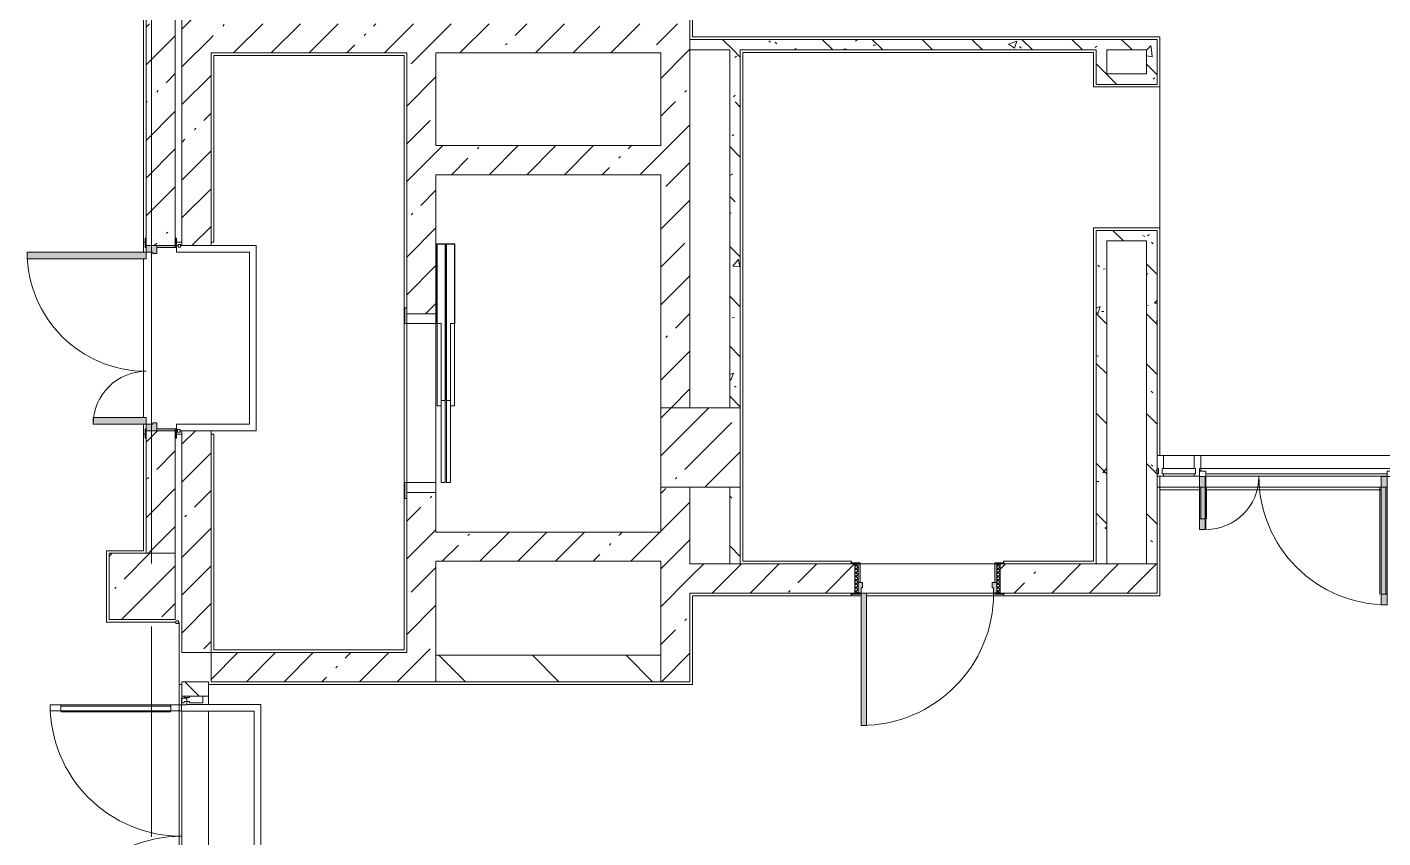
# Model space of a CAD drawing. Header units: millimetres. Extents: x 81494 to 296443, y -8553 to 29000.
# Drawn here: x 206803 to 217050, y 9050 to 15175 of the extents above; entities that cross this region are included whole.
import ezdxf

# ---------------------------------------------------------------- set-up
doc = ezdxf.new("R2010")
doc.units = ezdxf.units.MM
doc.linetypes.add('Осевая', pattern=[3175, 635, -476.25, 1587.5, -476.25])
for name, color, linetype, lineweight, true_color in [('A-DETL-GENF-3', 7, 'Continuous', 5, 0xaaaaaa), ('A-DETL-GENF-4', 7, 'Continuous', 5, 0xe2e2e2), ('A-DOOR-5', 7, 'Continuous', 5, 0xe2e2e2), ('A-DOOR-6', 7, 'Continuous', 5, 0xaaaaaa), ('A-DOOR-FRAM-4', 7, 'Continuous', 5, 0xe2e2e2), ('A-DOOR-FRAM-5', 7, 'Continuous', 5, 0xaaaaaa), ('A-FLOR-2', 7, 'Continuous', 5, 0xaaaaaa), ('I-WALL-5', 7, 'Continuous', 5, 0x787878)]:
    doc.layers.add(name, color=color, linetype=linetype, lineweight=lineweight, true_color=true_color)
for name, color, linetype, lineweight in [('A-GLAZ-CURT-2', 7, 'Continuous', 5), ('A-GLAZ-CWMG-2', 7, 'Continuous', 5), ('A-WALL', 7, 'Continuous', 9), ('A-WALL-4', 7, 'Continuous', 5), ('I-WALL-3', 7, 'Continuous', 5), ('S-COLS-1', 7, 'Continuous', 5), ('Оси', 7, 'Continuous', 9), ('Оси-2', 7, 'Осевая', 9)]:
    doc.layers.add(name, color=color, linetype=linetype, lineweight=lineweight)
pattern_1 = [(45, (169433.17, 0), (-285.123, 285.123), []), (45, (169718.3, 0), (-285.123, 285.123), [504.031, -100.806, 16.764, -84.042])]
pattern_2 = [(135, (169433.17, 0), (-377.171, -377.171), [533.4, -88.9, 17.78, -88.9]), (135, (169433.17, 376.94), (-377.171, -377.171), []), (50, (169433.17, 0), (637.6445, -55.7866), [66.675, -733.425]), (355, (169433.2, 0), (-123.349, 668.699), [53.34, -586.74]), (100.451, (169486.3, -4.65), (514.299, 612.908), [56.665, -623.315]), (46.184, (169433.2, 177.8), (948.776, -147.15), [100.012, -1100.137]), (96.636, (169512.2, 165.5), (830.909, 865.997), [84.998, -934.973]), (351.184, (169433.2, 177.8), (830.918, 865.988), [80.01, -880.11]), (21, (169522.07, 133.35), (530.6506, -357.928), [66.675, -733.425]), (326, (169522.1, 133.35), (216.308, 644.6585), [53.34, -586.74]), (71.451, (169566.3, 103.5), (746.9596, 286.724), [56.665, -623.315]), (37.5, (169433.17, 0), (10.8105, 295.9426), [16.764, -562.864, 16.764, -578.866, -588.962]), (37.5, (169433.17, 0), (10.8105, 295.9426), [-1175.258, 16.764, -572.198]), (7.5, (169433.17, 0), (233.8692, 350.6318), [16.764, -322.834, 16.764, -549.529, -224.472]), (7.5, (169433.17, 0), (233.8692, 350.6318), [-905.891, 16.764, -207.708]), (327.5, (169234.92, 0), (474.5678, -20.0513), [16.764, -205.486, 16.764, -676.656, -920.115]), (327.5, (169234.92, 0), (474.5678, -20.0513), [-915.67, 16.764, -903.351]), (317.5, (169146.02, 0), (518.452, 88.9934), [16.764, -272.161, 16.764, -443.738, -653.415]), (317.5, (169146.02, 0), (518.452, 88.9934), [-749.427, 16.764, -636.651])]
pattern_3 = [(135, (169433.17, 0), (-353.5534, -353.5534), [])]

# ---------------------------------------------------------------- blocks, each defined once
blk = doc.blocks.new('110_Дверь_СКБ_1Ст_Внутренняя1 - Д-11 1100x2100h_кладовые _все__ коридор _между помещениями блока столовой__ моечные _все_-32089417-1_3_4_птичка')
at = {"layer": 'A-DOOR-5'}
h = blk.add_hatch(color=256, dxfattribs=at)
h.paths.add_polyline_path([(537.5, 110), (512.5, 110), (512.5, 70), (502.5, 70), (502.5, 30), (537.5, 30), (537.5, 104.3)])
h.paths.add_polyline_path([(-512.5, 110), (-512.5, 30), (-477.5, 30), (-477.5, 70), (-487.5, 70), (-487.5, 110), (-497.5, 110)])
at = {"layer": 'A-DOOR-6'}
h = blk.add_hatch(dxfattribs=at)
h.set_pattern_fill('FP_153', color=256, style=0, pattern_type=2)
h.set_pattern_definition([(135, (1751.41, 174.685), (-14.14214, -14.14214), []), (225, (1751.41, 174.685), (14.14214, -14.14214), [])])
h.paths.add_polyline_path([(537.5, 110), (537.5, -110), (562.5, -110), (562.5, 110)])
at = {"layer": 'A-DOOR-FRAM-4'}
for points in [[(512.5, 1110), (472.5, 1110), (472.5, 110), (512.5, 110), (512.5, 1030.8)], [(-562.5, 118), (-567.5, 118), (-562.5, 110), (-497.5, 115.3), (-497.5, 118), (-537.5, 118)], [(587.5, 118), (522.5, 118), (522.5, 110), (592.5, 110), (592.5, 118)], [(-512.5, 30), (-512.5, -110), (-497.5, -110), (-497.5, 30)], [(537.5, 30), (522.5, 30), (522.5, -110), (537.5, -110)], [(-562.5, -110), (-567.5, -110), (-562.5, -118), (-497.5, -118), (-497.5, -110), (-537.5, -110)], [(522.5, -110), (522.5, -118), (592.5, -118), (587.5, -110), (537.5, -110)]]:
    blk.add_hatch(color=256, dxfattribs=at).paths.add_polyline_path(points)
at = {"layer": 'A-DOOR-FRAM-5'}
h = blk.add_hatch(dxfattribs=at)
h.set_pattern_fill('FP_154', color=256, style=0, pattern_type=2)
h.set_pattern_definition([(45, (-371.384, 174.685), (-14.1421, 14.1421), []), (135, (-371.384, 174.685), (-14.1421, -14.1421), [])])
h.paths.add_polyline_path([(-537.5, 110), (-537.5, -110), (-512.5, -110), (-512.5, 110)])
at = {"layer": 'A-DOOR-6'}
for p, q in [((512.5, 1110), (472.5, 1110)), ((472.5, 1110), (472.5, 110)), ((512.5, 110), (512.5, 1110)), ((472.5, 110), (512.5, 110))]:
    blk.add_line(p, q, dxfattribs=at)
blk.add_arc((512.5, 110), 1000, 90, 180, dxfattribs=at)
at = {"layer": 'A-DOOR-FRAM-5'}
for p, q in [((-497.5, 118), (-567.5, 118)), ((-567.5, 118), (-567.5, 110)), ((-567.5, 110), (-497.5, 110)), ((-512.5, 110), (-537.5, 110)), ((-537.5, 110), (-537.5, -110)), ((-487.5, 110), (-512.5, 110)), ((-512.5, 110), (-512.5, 30)), ((-512.5, -110), (-512.5, 110)), ((-497.5, 110), (-512.5, 110)), ((-512.5, 110), (-512.5, 109)), ((-512.5, 109), (-497.5, 109)), ((-497.5, 110), (-497.5, 118)), ((-497.5, 109), (-497.5, 110)), ((-487.5, 70), (-487.5, 110)), ((512.5, 110), (512.5, 70)), ((537.5, 110), (512.5, 110)), ((592.5, 118), (522.5, 118)), ((522.5, 118), (522.5, 110)), ((537.5, 110), (522.5, 110)), ((522.5, 110), (522.5, 109)), ((522.5, 110), (592.5, 110)), ((522.5, 109), (537.5, 109)), ((537.5, 30), (537.5, 110)), ((562.5, 110), (537.5, 110)), ((537.5, 110), (537.5, -110)), ((537.5, 109), (537.5, 110)), ((562.5, -110), (562.5, 110)), ((592.5, 110), (592.5, 118)), ((-512.5, 30), (-477.5, 30)), ((-497.5, 30), (-512.5, 30)), ((-512.5, 30), (-512.5, -110)), ((-497.5, -110), (-497.5, 30)), ((-477.5, 70), (-487.5, 70)), ((-477.5, 30), (-477.5, 70)), ((512.5, 70), (502.5, 70)), ((502.5, 70), (502.5, 30)), ((502.5, 30), (537.5, 30)), ((537.5, 30), (522.5, 30)), ((522.5, 30), (522.5, -110)), ((537.5, -110), (537.5, 30)), ((-497.5, -110), (-567.5, -110)), ((-567.5, -110), (-567.5, -118)), ((-567.5, -118), (-497.5, -118)), ((-537.5, -110), (-512.5, -110)), ((-512.5, -110), (-497.5, -110)), ((-497.5, -118), (-497.5, -110)), ((522.5, -110), (537.5, -110)), ((592.5, -110), (522.5, -110)), ((522.5, -110), (522.5, -118)), ((522.5, -118), (592.5, -118)), ((537.5, -110), (562.5, -110)), ((592.5, -118), (592.5, -110))]:
    blk.add_line(p, q, dxfattribs=at)
blk = doc.blocks.new('Дверь_Витражная_остекление_ - ДВН_ДАО_Главный вход_1800 в свету 5-32258809-1_3_4_птичка')
at = {"layer": 'A-DETL-GENF-3'}
for p, q in [((-993, -1013), (-993, -21)), ((-993, -21), (-993, -1013)), ((-993, -100), (-948, -100)), ((-983, -933), (-983, -100)), ((-948, -1013), (-948, -21)), ((-948, -1013), (-948, -21)), ((-939, -933), (-939, -100)), ((989, -933), (989, -100)), ((998, -1013), (998, -20)), ((998, -20), (998, -1013)), ((1043, -100), (998, -100)), ((1033, -933), (1033, -100)), ((1043, -1013), (1043, -20)), ((1043, -1013), (1043, -20)), ((-993, -933), (-948, -933)), ((-993, -1013), (-948, -1013)), ((-993, -1013), (-948, -1013)), ((1043, -933), (998, -933)), ((1043, -1013), (998, -1013)), ((998, -1013), (1043, -1013))]:
    blk.add_line(p, q, dxfattribs=at)
at = {"layer": 'A-DOOR-6'}
for p, q in [((-1043, 20), (-993, 20)), ((-1043, -20), (-1043, 20)), ((-993, 20), (-993, -20)), ((993, 20), (1043, 20)), ((993, -20), (993, 20)), ((1043, 20), (1043, -20)), ((-993, -20), (-1043, -20)), ((-993, -1013), (-993, -21)), ((1043, -20), (993, -20)), ((993, -1013), (993, -21))]:
    blk.add_line(p, q, dxfattribs=at)
for centre, start, end in [((-993, -20), 270, 0), ((993, -20), 180, 270)]:
    blk.add_arc(centre, 993, start, end, dxfattribs=at)
blk = doc.blocks.new('110_Дверь_СКБ_2Ст - Д-2 1450x2100h_Лестничная клетка EIS60-31891763-1_3_4_птичка')
at = {"layer": 'A-DOOR-5'}
for points in [[(612.5, 1010), (612.5, 110), (662.5, 110), (662.5, 1010)], [(-637.5, 110), (-587.5, 110), (-587.5, 510), (-637.5, 510), (-637.5, 130)], [(697.5, -110), (712.5, -110), (712.5, 30), (697.5, 30)]]:
    blk.add_hatch(color=256, dxfattribs=at).paths.add_polyline_path(points)
h = blk.add_hatch(color=256, dxfattribs=at)
h.paths.add_polyline_path([(-687.5, 30), (-627.5, 30), (-627.5, 60), (-637.5, 60), (-637.5, 110), (-687.5, 110)])
h.paths.add_polyline_path([(652.5, 30), (712.5, 30), (712.5, 110), (662.5, 110), (662.5, 60), (652.5, 60), (652.5, 50)])
at = {"layer": 'A-DOOR-FRAM-4'}
for points in [[(-742.5, 118), (-742.5, 110), (-672.5, 115.4), (-672.5, 118), (-712.5, 118)], [(697.5, 110), (767.5, 110), (767.5, 118), (697.5, 118)], [(-687.5, -110), (-672.5, -110), (-672.5, 30), (-687.5, 30)], [(-742.5, -118), (-672.5, -118), (-672.5, -110), (-742.5, -110)], [(697.5, -110), (697.5, -118), (767.5, -118), (767.5, -110), (712.5, -110)]]:
    blk.add_hatch(color=256, dxfattribs=at).paths.add_polyline_path(points)
at = {"layer": 'A-DOOR-6'}
for p, q in [((662.5, 1010), (612.5, 1010)), ((612.5, 1010), (612.5, 110)), ((662.5, 110), (662.5, 1010)), ((-637.5, 510), (-637.5, 110)), ((-587.5, 510), (-637.5, 510)), ((-587.5, 110), (-587.5, 510)), ((-637.5, 110), (-587.5, 110)), ((612.5, 110), (662.5, 110))]:
    blk.add_line(p, q, dxfattribs=at)
for centre, radius, start, end in [((662.5, 110), 900, 90, 180), ((-637.5, 110), 400, 360, 90)]:
    blk.add_arc(centre, radius, start, end, dxfattribs=at)
at = {"layer": 'A-DOOR-FRAM-5'}
for p, q in [((-672.5, 118), (-742.5, 118)), ((-742.5, 118), (-742.5, 110)), ((-742.5, 110), (-672.5, 110)), ((-637.5, 110), (-687.5, 110)), ((-687.5, 110), (-687.5, 30)), ((-672.5, 110), (-672.5, 118)), ((-637.5, 60), (-637.5, 110)), ((662.5, 110), (662.5, 60)), ((712.5, 110), (662.5, 110)), ((767.5, 118), (697.5, 118)), ((697.5, 118), (697.5, 110)), ((697.5, 110), (767.5, 110)), ((712.5, 30), (712.5, 110)), ((767.5, 110), (767.5, 118)), ((-687.5, 30), (-627.5, 30)), ((-672.5, 30), (-687.5, 30)), ((-687.5, 30), (-687.5, -110)), ((-672.5, -110), (-672.5, 30)), ((-627.5, 60), (-637.5, 60)), ((-627.5, 30), (-627.5, 60)), ((662.5, 60), (652.5, 60)), ((652.5, 60), (652.5, 30)), ((652.5, 30), (712.5, 30)), ((712.5, 30), (697.5, 30)), ((697.5, 30), (697.5, -110)), ((712.5, -110), (712.5, 30)), ((-672.5, -110), (-742.5, -110)), ((-742.5, -110), (-742.5, -118)), ((-742.5, -118), (-672.5, -118)), ((-687.5, -110), (-672.5, -110)), ((-672.5, -118), (-672.5, -110)), ((697.5, -110), (712.5, -110)), ((767.5, -110), (697.5, -110)), ((697.5, -110), (697.5, -118)), ((697.5, -118), (767.5, -118)), ((767.5, -118), (767.5, -110))]:
    blk.add_line(p, q, dxfattribs=at)
blk = doc.blocks.new('BSC_Колонна _Прямоугольная - 500х500-V307-1_3_4_птичка')
at = {"layer": 'S-COLS-1'}
h = blk.add_hatch(dxfattribs=at)
h.set_pattern_fill('FP_209', color=256, style=0, pattern_type=2)
h.set_pattern_definition([(45, (-38240, -10950), (-285.123, 285.123), []), (45, (-37954.88, -10950), (-285.123, 285.123), [504.031, -100.806, 16.764, -84.042])])
h.paths.add_polyline_path([(-250, -250), (250, -250), (250, 250), (-250, 250), (-250, -70)])
for p, q in [((250, 250), (-250, 250)), ((-250, 250), (-250, -250)), ((250, -250), (250, 250)), ((-250, -250), (250, -250))]:
    blk.add_line(p, q, dxfattribs=at)
blk = doc.blocks.new('DOR_Дверь лифта - 1350х2050h-V313-1_3_4_птичка')
at = {"layer": 'A-DOOR-6'}
for p, q in [((-600, 125), (-720, 125)), ((-720, 125), (-720, 110)), ((-720, 110), (-600, 110)), ((-675, 110), (-675, -110)), ((-600, 110), (-675, 110)), ((-600, 110), (-600, 125)), ((600, 110), (-600, 110)), ((-600, 110), (-600, -110)), ((720, 125), (600, 125)), ((600, 125), (600, 110)), ((600, -110), (600, 110)), ((675, 110), (600, 110)), ((600, 110), (720, 110)), ((675, -110), (675, 110)), ((720, 110), (720, 125)), ((-675, -110), (-600, -110)), ((-600, -110), (600, -110)), ((-600, -150), (-600, -180)), ((20, -150), (-600, -150)), ((-600, -180), (20, -180)), ((-600, -190), (-600, -220)), ((20, -190), (-600, -190)), ((-20, -120), (-20, -150)), ((600, -120), (-20, -120)), ((-20, -150), (600, -150)), ((20, -180), (20, -150)), ((20, -220), (20, -190)), ((600, -110), (675, -110)), ((600, -150), (600, -120)), ((-600, -220), (20, -220)), ((-20, -220), (-20, -250)), ((600, -220), (-20, -220)), ((-20, -250), (600, -250)), ((600, -250), (600, -220))]:
    blk.add_line(p, q, dxfattribs=at)
at = {"layer": 'A-DOOR-FRAM-5'}
for p, q in [((1200, -180), (20, -180)), ((20, -180), (20, -183)), ((20, -183), (1203, -183)), ((1203, -187), (20, -187)), ((20, -187), (20, -190)), ((20, -190), (1200, -190)), ((600, -117), (600, -120)), ((1203, -117), (600, -117)), ((600, -120), (1200, -120)), ((1200, -120), (1200, -180)), ((1200, -190), (1200, -250)), ((1203, -183), (1203, -117)), ((1203, -253), (1203, -187)), ((600, -250), (600, -253)), ((1200, -250), (600, -250)), ((600, -253), (1203, -253))]:
    blk.add_line(p, q, dxfattribs=at)
blk = doc.blocks.new('Прямоугольный импост - Импост структурный с накладкой - 160мм Темный-32469899-1_3_4_птичка')
at = {"layer": 'A-GLAZ-CWMG-2'}
for p, q in [((0, 17), (-50, 17)), ((-50, 17), (-50, 0)), ((-50, 0), (-40, 0)), ((-40, 0), (-40, -40)), ((-10, -40), (-10, 0)), ((-10, 0), (0, 0)), ((0, 0), (0, 17)), ((-40, -40), (-50, -40)), ((-50, -40), (-50, -140)), ((0, -40), (-10, -40)), ((0, -140), (0, -40)), ((-50, -140), (0, -140))]:
    blk.add_line(p, q, dxfattribs=at)
blk = doc.blocks.new('Прямоугольный импост - Импост структурный с накладкой - 160мм Темный-32467808-1_3_4_птичка')
at = {"layer": 'A-GLAZ-CWMG-2'}
for p, q in [((-50, 40), (-50, 140)), ((-50, 140), (0, 140)), ((0, 140), (0, 40)), ((-40, 40), (-50, 40)), ((-50, -17), (-50, 0)), ((-50, 0), (-40, 0)), ((-40, 0), (-40, 40)), ((-10, 40), (-10, 0)), ((0, 40), (-10, 40)), ((-10, 0), (0, 0)), ((0, 0), (0, -17)), ((0, -17), (-50, -17))]:
    blk.add_line(p, q, dxfattribs=at)
blk = doc.blocks.new('Системная панель - Стекло - 40мм-32785804-1_3_4_птичка')
at = {"layer": 'A-GLAZ-CURT-2'}
for p, q in [((125, 0), (-125, 0)), ((-125, 0), (-125, -40)), ((125, -40), (125, 0)), ((-125, -40), (125, -40))]:
    blk.add_line(p, q, dxfattribs=at)
blk = doc.blocks.new('Дверь_Витражная_остекление_ - В-9-32786634-1_3_4_птичка')
at = {"layer": 'A-DETL-GENF-4'}
for points in [[(-639.5, 989), (-684.5, 989), (-684.5, 20), (-639.5, 20), (-639.5, 920)], [(689.5, 420), (689.5, 20), (734.5, 20), (734.5, 420)]]:
    blk.add_hatch(color=256, dxfattribs=at).paths.add_polyline_path(points)
at = {"layer": 'A-DETL-GENF-3'}
for p, q in [((-684.5, 989), (-639.5, 989)), ((-684.5, 989), (-684.5, 20)), ((-639.5, 989), (-684.5, 989)), ((-684.5, 989), (-684.5, 20)), ((-639.5, 989), (-639.5, 20)), ((-639.5, 20), (-639.5, 989)), ((-684.5, 909), (-639.5, 909)), ((-674.5, 909), (-674.5, 100)), ((-630.5, 909), (-630.5, 100)), ((734.5, 420), (689.5, 420)), ((689.5, 420), (689.5, 20)), ((734.5, 420), (689.5, 420)), ((689.5, 420), (689.5, 20)), ((734.5, 420), (734.5, 20)), ((734.5, 20), (734.5, 420)), ((680.5, 340), (680.5, 100)), ((734.5, 340), (689.5, 340)), ((724.5, 340), (724.5, 100)), ((-684.5, 100), (-639.5, 100)), ((-639.5, 20), (-684.5, 20)), ((-684.5, 20), (-639.5, 20)), ((734.5, 100), (689.5, 100))]:
    blk.add_line(p, q, dxfattribs=at)
at = {"layer": 'A-DOOR-6'}
for p, q in [((-684.5, 989), (-684.5, 20)), ((684.5, 420), (684.5, 20)), ((-684.5, 20), (-734.5, 20)), ((-734.5, 20), (-734.5, -20)), ((-684.5, -20), (-684.5, 20)), ((734.5, 20), (684.5, 20)), ((684.5, 20), (684.5, -20)), ((734.5, -20), (734.5, 20)), ((-734.5, -20), (-684.5, -20)), ((684.5, -20), (734.5, -20))]:
    blk.add_line(p, q, dxfattribs=at)
for centre, radius, start, end in [((-684.5, 20), 969, 360, 90), ((684.5, 20), 400, 90, 180)]:
    blk.add_arc(centre, radius, start, end, dxfattribs=at)
blk = doc.blocks.new('Прямоугольный импост - Импост структурный с накладкой - 160мм Темный-32786259-1_3_4_птичка')
at = {"layer": 'A-GLAZ-CWMG-2'}
for p, q in [((46240, 11940), (47689, 11940)), ((46240, 11820), (46240, 11840)), ((46240, 11840), (47689, 11840)), ((46280, 11800), (47649, 11800)), ((47689, 11840), (47689, 11820)), ((46280, 11783), (47649, 11783))]:
    blk.add_line(p, q, dxfattribs=at)
blk = doc.blocks.new('Прямоугольный импост - Импост структурный с накладкой - 160мм Темный-32785802-1_3_4_птичка')
at = {"layer": 'A-GLAZ-CWMG-2'}
for p, q in [((45960, 11940), (46190, 11940)), ((45960, 11783), (46190, 11783))]:
    blk.add_line(p, q, dxfattribs=at)
blk = doc.blocks.new('Прямоугольный импост - Импост структурный с накладкой - 160мм Темный-V329-1_3_4_птичка')
at = {"layer": 'A-GLAZ-CWMG-2'}
for p, q in [((-25, 40), (-25, 140)), ((-25, 140), (25, 140)), ((25, 140), (25, 40)), ((-15, 40), (-25, 40)), ((-15, 20), (-15, 40)), ((15, 40), (15, 0)), ((25, 40), (15, 40)), ((15, 0), (25, 0)), ((25, 0), (25, -17)), ((25, -17), (-15, -17))]:
    blk.add_line(p, q, dxfattribs=at)

msp = doc.modelspace()

# ---------------------------------------------------------------- hatches: boundary and pattern name
at = {"layer": 'I-WALL-3'}
h = msp.add_hatch(dxfattribs=at)
h.set_pattern_fill('FP_96', color=256, style=0, pattern_type=2)
h.set_pattern_definition(pattern_1)
h.paths.add_polyline_path([(208193.2, 10450), (208191.1, 12125), (207973.2, 12125), (207973.2, 10450)])
h.paths.add_polyline_path([(208187.6, 13525), (208193.2, 13530.4), (208193.2, 21575.3), (207973.2, 21575.3), (207973.2, 13525)])
h.paths.add_polyline_path([(208193.2, 22975.3), (208193.2, 23420.3), (207973.2, 23420.3), (207973.2, 22975.3), (208143.2, 22975.3)])
h = msp.add_hatch(dxfattribs=at)
h.set_pattern_fill('FP_96', color=256, style=0, pattern_type=2)
h.set_pattern_definition(pattern_1)
h.paths.add_polyline_path([(207923.2, 11200), (207923.2, 12125), (207703.2, 12125), (207703.2, 11200), (207869.3, 11200)])
h.paths.add_polyline_path([(207753.2, 13525), (207923.2, 13525), (207923.2, 15200), (207703.2, 15200), (207703.2, 13525)])
h = msp.add_hatch(dxfattribs=at)
h.set_pattern_fill('FP_96', color=256, style=0, pattern_type=2)
h.set_pattern_definition(pattern_1)
h.paths.add_polyline_path([(210489.3, 14980), (211813.2, 14980), (211813.2, 15200), (208193.2, 15200), (208193.2, 14980), (209893.2, 14980)])
h = msp.add_hatch(dxfattribs=at)
h.set_pattern_fill('FP_96', color=256, style=0, pattern_type=2)
h.set_pattern_definition(pattern_1)
h.paths.add_polyline_path([(209673.2, 14280), (209893.2, 14280), (209893.2, 14980), (209673.2, 14979.6), (209673.2, 14918.6)])
h = msp.add_hatch(dxfattribs=at)
h.set_pattern_fill('FP_96', color=256, style=0, pattern_type=2)
h.set_pattern_definition(pattern_1)
h.paths.add_polyline_path([(211813.2, 12300), (211813.2, 14980), (211593.2, 14980), (211593.2, 12300)])
h = msp.add_hatch(dxfattribs=at)
h.set_pattern_fill('FP_96', color=256, style=0, pattern_type=2)
h.set_pattern_definition(pattern_1)
h.paths.add_polyline_path([(209673.2, 10230), (209893.2, 10230), (209893.2, 11660), (209673.2, 11660), (209673.2, 10430)])
h.paths.add_polyline_path([(209893.2, 13010), (209893.2, 14280), (209673.2, 14280), (209673.2, 13010)])
h = msp.add_hatch(dxfattribs=at)
h.set_pattern_fill('FP_96', color=256, style=0, pattern_type=2)
h.set_pattern_definition(pattern_1)
h.paths.add_polyline_path([(210344.7, 14060), (211593.2, 14060), (211593.2, 14280), (209893.2, 14280), (209893.2, 14060)])
h = msp.add_hatch(dxfattribs=at)
h.set_pattern_fill('FP_96', color=256, style=0, pattern_type=2)
h.set_pattern_definition(pattern_1)
h.paths.add_polyline_path([(211593.2, 10230), (211813.2, 10230), (211813.2, 11700), (211593.2, 11700), (211593.2, 10430)])
h = msp.add_hatch(dxfattribs=at)
h.set_pattern_fill('FP_96', color=256, style=0, pattern_type=2)
h.set_pattern_definition(pattern_1)
h.paths.add_polyline_path([(209893.2, 11140), (211593.2, 11140), (211593.2, 11360), (209893.2, 11360), (209893.2, 11188.5)])
h = msp.add_hatch(dxfattribs=at)
h.set_pattern_fill('FP_96', color=256, style=0, pattern_type=2)
h.set_pattern_definition(pattern_1)
h.paths.add_polyline_path([(215343.2, 10900), (215343.2, 11120), (214158.2, 11120), (214158.2, 10900), (215088.7, 10900)])
h.paths.add_polyline_path([(211813.2, 10900), (213058.2, 10900), (213058.2, 11120), (211813.2, 11120)])
h = msp.add_hatch(dxfattribs=at)
h.set_pattern_fill('FP_96', color=256, style=0, pattern_type=2)
h.set_pattern_definition(pattern_1)
h.paths.add_polyline_path([(209520.5, 10230), (209673.2, 10230), (209673.2, 10450), (208193.2, 10450), (208193.2, 10230), (208213.2, 10230)])
h = msp.add_hatch(dxfattribs=at)
h.set_pattern_fill('FP_126', color=256, style=0, pattern_type=2)
h.set_pattern_definition(pattern_3)
h.paths.add_polyline_path([(211376.6, 10230), (211593.2, 10230), (211593.2, 10430), (209893.2, 10430), (209893.2, 10230)])
h = msp.add_hatch(dxfattribs=at)
h.set_pattern_fill('FP_126', color=256, style=0, pattern_type=2)
h.set_pattern_definition(pattern_3)
h.paths.add_polyline_path([(208173.2, 7900), (208173.2, 7990), (207973.2, 7990), (207973.2, 7900)])
h.paths.add_polyline_path([(207973.2, 10120), (208173.2, 10120), (208173.2, 10230), (207973.2, 10224.3), (207973.2, 10210)])
at = {"layer": 'I-WALL-5'}
h = msp.add_hatch(dxfattribs=at)
h.set_pattern_fill('FP_125', color=256, style=0, pattern_type=2)
h.set_pattern_definition(pattern_2)
h.paths.add_polyline_path([(211813.2, 15002.5), (215343.2, 15002.5), (215337.7, 15082.5), (211813.2, 15082.5)])
h = msp.add_hatch(dxfattribs=at)
h.set_pattern_fill('FP_125', color=256, style=0, pattern_type=2)
h.set_pattern_definition(pattern_2)
h.paths.add_polyline_path([(212193.2, 11120), (212193.2, 11700), (212113.2, 11700), (212113.2, 11120)])
h.paths.add_polyline_path([(212113.2, 12300), (212193.2, 12300), (212193.2, 15002.5), (212113.2, 15002.5), (212113.2, 12571.4)])
h = msp.add_hatch(dxfattribs=at)
h.set_pattern_fill('FP_125', color=256, style=0, pattern_type=2)
h.set_pattern_definition(pattern_2)
h.paths.add_polyline_path([(214883.2, 14742.5), (214963.2, 14742.5), (214963.2, 15002.5), (214883.2, 15002.5), (214883.2, 14822.5)])
h = msp.add_hatch(dxfattribs=at)
h.set_pattern_fill('FP_125', color=256, style=0, pattern_type=2)
h.set_pattern_definition(pattern_2)
h.paths.add_polyline_path([(215263.2, 14822.5), (215343.2, 14822.5), (215343.2, 15002.5), (215263.2, 15002.5), (215263.2, 14918.6)])
h = msp.add_hatch(dxfattribs=at)
h.set_pattern_fill('FP_125', color=256, style=0, pattern_type=2)
h.set_pattern_definition(pattern_2)
h.paths.add_polyline_path([(215343.2, 14742.5), (215343.2, 14822.5), (214963.2, 14822.5), (214963.2, 14742.5), (215088.7, 14742.5)])
h = msp.add_hatch(dxfattribs=at)
h.set_pattern_fill('FP_125', color=256, style=0, pattern_type=2)
h.set_pattern_definition(pattern_2)
h.paths.add_polyline_path([(214963.2, 13560), (215263.2, 13560), (215263.2, 13640), (214883.2, 13640), (214883.2, 13560)])
h = msp.add_hatch(dxfattribs=at)
h.set_pattern_fill('FP_125', color=256, style=0, pattern_type=2)
h.set_pattern_definition(pattern_2)
h.paths.add_polyline_path([(215343.2, 11120), (215343.2, 13640), (215263.2, 13640), (215263.2, 11120)])
h = msp.add_hatch(dxfattribs=at)
h.set_pattern_fill('FP_125', color=256, style=0, pattern_type=2)
h.set_pattern_definition(pattern_2)
h.paths.add_polyline_path([(214883.2, 11120), (214963.2, 11120), (214963.2, 13560), (214883.2, 13560), (214883.2, 11140)])
at = {"layer": 'S-COLS-1'}
h = msp.add_hatch(dxfattribs=at)
h.set_pattern_fill('FP_96', color=256, style=0, pattern_type=2)
h.set_pattern_definition(pattern_1)
h.paths.add_polyline_path([(212113.2, 11700), (212193.2, 11700), (212193.2, 12300), (211593.2, 12300), (211593.2, 11700), (211813.2, 11700)])

# ---------------------------------------------------------------- linework, layer by layer
at = {"layer": 'A-FLOR-2'}
for p, q in [((207683.2, 13475), (207683.2, 21550.3)), ((211833.2, 16680), (211833.2, 15102.5)), ((211833.2, 15102.5), (215363.2, 15102.5)), ((215363.2, 15102.5), (215363.2, 11940)), ((212213.2, 14982.5), (212213.2, 11140)), ((214863.2, 14982.5), (212213.2, 14982.5)), ((214863.2, 14723.6), (214863.2, 14982.5)), ((209653.2, 14960), (208213.2, 14960)), ((208213.2, 14960), (208213.2, 13550)), ((209653.2, 10470), (209653.2, 14960)), ((215363.2, 14723.6), (214863.2, 14723.6)), ((214863.2, 11140), (214863.2, 13660)), ((214863.2, 13660), (215363.2, 13660)), ((207695.2, 13550), (207683.2, 13550)), ((207973.2, 13550), (207931.2, 13550)), ((208213.2, 13550), (208193.2, 13550)), ((207683.2, 13425), (207683.2, 12225)), ((207943.7, 13525), (207933.2, 13525)), ((207933.2, 13525), (207933.2, 13475)), ((207933.2, 13475), (208483.2, 13475)), ((207973.2, 13525), (207963.7, 13525)), ((208533.2, 13525), (208193.2, 13525)), ((208483.2, 13475), (208483.2, 12175)), ((208533.2, 12125), (208533.2, 13525)), ((207683.2, 11220), (207683.2, 12175)), ((207683.2, 12100), (207695.2, 12100)), ((207931.2, 12100), (207973.2, 12100)), ((208483.2, 12175), (207933.2, 12175)), ((207933.2, 12175), (207933.2, 12125)), ((207958.7, 12125), (207973.2, 12125)), ((208193.2, 12125), (208533.2, 12125)), ((208193.2, 12100), (208213.2, 12100)), ((208213.2, 12100), (208213.2, 10470)), ((215363.2, 11783), (215363.2, 11679)), ((215663.2, 11680), (215363.2, 11680)), ((215363.2, 11680), (215363.2, 10880)), ((215363.2, 11679), (215663.2, 11679)), ((217037.2, 11680), (215708.2, 11680)), ((215708.2, 11679), (217037.2, 11679)), ((207403.2, 10680), (207403.2, 11220)), ((207403.2, 11220), (207683.2, 11220)), ((212213.2, 11140), (213033.2, 11140)), ((213033.2, 11140), (213033.2, 11128)), ((214183.2, 11128), (214183.2, 11140)), ((214183.2, 11140), (214863.2, 11140)), ((213108.2, 10880), (211833.2, 10880)), ((211833.2, 10880), (211833.2, 10210)), ((213033.2, 10892), (213033.2, 10880)), ((213033.2, 10880), (213108.2, 10880)), ((213148.2, 10880), (214183.2, 10880)), ((215363.2, 10880), (213148.2, 10880)), ((214183.2, 10880), (214183.2, 10892)), ((207927.7, 10680), (207403.2, 10680)), ((207953.2, 7920), (207953.2, 10680)), ((208213.2, 10470), (209653.2, 10470)), ((207973.2, 10210), (207953.2, 10210)), ((211833.2, 10210), (208173.2, 10210)), ((207969.4, 10057.4), (207969.4, 10007.4)), ((208569.4, 10057.4), (208010.2, 10057.4)), ((208569.4, 8070), (208569.4, 10057.4)), ((207969.4, 10007.4), (208519.4, 10007.4)), ((208519.4, 10007.4), (208519.4, 8120))]:
    msp.add_line(p, q, dxfattribs=at)
at = {"layer": 'A-WALL'}
for p, q in [((212113.2, 11120), (212193.2, 11120)), ((214883.2, 11120), (214963.2, 11120)), ((215263.2, 11120), (215343.2, 11120)), ((209893.2, 10430), (209893.2, 10230)), ((211593.2, 10230), (211593.2, 10430))]:
    msp.add_line(p, q, dxfattribs=at)
at = {"layer": 'A-WALL-4'}
for p, q in [((207943.7, 13534), (207943.7, 13514)), ((207963.7, 13534), (207943.7, 13534)), ((207963.7, 13514), (207963.7, 13534)), ((207943.7, 13514), (207963.7, 13514)), ((207958.7, 12136), (207938.7, 12136)), ((207938.7, 12136), (207938.7, 12116)), ((207938.7, 12116), (207958.7, 12116)), ((207958.7, 12116), (207958.7, 12136)), ((207927.7, 10689), (207927.7, 10669)), ((207947.7, 10689), (207927.7, 10689)), ((207927.7, 10669), (207947.7, 10669)), ((207947.7, 10669), (207947.7, 10689))]:
    msp.add_line(p, q, dxfattribs=at)
at = {"layer": 'I-WALL-3'}
for p, q in [((207703.2, 21575.3), (207703.2, 13580)), ((207923.2, 13580), (207923.2, 21575.3)), ((207973.2, 21520.3), (207973.2, 13525)), ((211813.2, 12300), (211813.2, 16700)), ((215343.2, 15082.5), (211813.2, 15082.5)), ((211813.2, 15082.5), (211813.2, 15002.5)), ((215343.2, 14742.5), (215343.2, 15082.5)), ((208193.2, 13525), (208193.2, 14980)), ((208193.2, 14980), (209673.2, 14980)), ((209673.2, 14980), (209673.2, 13010)), ((209893.2, 14980), (211593.2, 14980)), ((209893.2, 14280), (209893.2, 14980)), ((211593.2, 14980), (211593.2, 14280)), ((211813.2, 15002.5), (212113.2, 15002.5)), ((212113.2, 15002.5), (212113.2, 12300)), ((212193.2, 15002.5), (214883.2, 15002.5)), ((212193.2, 12300), (212193.2, 15002.5)), ((214883.2, 15002.5), (214883.2, 14742.5)), ((214963.2, 15002.5), (215263.2, 15002.5)), ((214963.2, 14822.5), (214963.2, 15002.5)), ((215263.2, 15002.5), (215263.2, 14822.5)), ((215263.2, 14822.5), (214963.2, 14822.5)), ((214883.2, 14742.5), (215343.2, 14742.5)), ((211593.2, 14280), (209893.2, 14280)), ((209893.2, 13010), (209893.2, 14060)), ((209893.2, 14060), (211593.2, 14060)), ((211593.2, 14060), (211593.2, 12300)), ((215343.2, 13640), (214883.2, 13640)), ((214883.2, 13640), (214883.2, 11120)), ((215343.2, 10900), (215343.2, 13640)), ((214963.2, 13560), (215263.2, 13560)), ((214963.2, 11120), (214963.2, 13560)), ((215263.2, 13560), (215263.2, 11120)), ((207973.2, 13525), (208193.2, 13525)), ((209673.2, 13010), (209893.2, 13010)), ((211593.2, 12300), (211813.2, 12300)), ((212113.2, 12300), (212193.2, 12300)), ((208193.2, 12125), (207973.2, 12125)), ((207973.2, 12125), (207973.2, 10450)), ((208193.2, 12125), (208193.2, 10230)), ((207703.2, 12070), (207703.2, 11200)), ((207923.2, 11200), (207923.2, 12070)), ((211593.2, 11700), (211593.2, 11360)), ((211813.2, 11700), (211593.2, 11700)), ((211813.2, 11120), (211813.2, 11700)), ((212113.2, 11700), (212113.2, 11120)), ((212193.2, 11700), (212113.2, 11700)), ((212193.2, 11120), (212193.2, 11700)), ((215663.2, 11700), (215343.2, 11700)), ((217037.2, 11700), (215708.2, 11700)), ((209673.2, 11660), (209673.2, 10450)), ((209893.2, 11660), (209673.2, 11660)), ((209893.2, 11360), (209893.2, 11660)), ((211593.2, 11360), (209893.2, 11360)), ((209893.2, 11140), (211593.2, 11140)), ((209893.2, 10430), (209893.2, 11140)), ((211593.2, 11140), (211593.2, 10430)), ((212113.2, 11120), (211813.2, 11120)), ((213028.2, 11120), (212193.2, 11120)), ((213098.2, 11120), (214118.2, 11120)), ((214883.2, 11120), (214188.2, 11120)), ((215263.2, 11120), (214963.2, 11120)), ((211813.2, 10230), (211813.2, 10900)), ((211813.2, 10900), (213028.2, 10900)), ((214108.2, 10900), (213148.2, 10900)), ((214188.2, 10900), (215343.2, 10900)), ((207973.2, 10450), (208193.2, 10450)), ((209673.2, 10450), (208193.2, 10450)), ((211593.2, 10430), (209893.2, 10430)), ((208173.2, 10230), (207973.2, 10230)), ((207973.2, 10230), (207973.2, 10120)), ((208173.2, 10057.4), (208173.2, 10230)), ((208193.2, 10230), (211813.2, 10230)), ((207973.2, 10120), (208173.2, 10120)), ((207973.2, 8120), (207973.2, 10007.4)), ((208173.2, 10007.4), (208173.2, 8120))]:
    msp.add_line(p, q, dxfattribs=at)
at = {"layer": 'S-COLS-1'}
for p, q in [((212113.2, 12300), (211593.2, 12300)), ((211593.2, 12300), (211593.2, 11700)), ((212193.2, 12300), (212113.2, 12300)), ((212193.2, 11700), (212193.2, 12300)), ((211593.2, 11700), (212113.2, 11700)), ((212113.2, 11700), (212193.2, 11700))]:
    msp.add_line(p, q, dxfattribs=at)
at = {"layer": 'Оси'}
msp.add_line((207743.2, 11299.7), (207743.2, 23799.7), dxfattribs=at)
at = {"layer": 'Оси-2'}
msp.add_line((207743.2, 7947.2), (207743.2, 11299.7), dxfattribs=at)

# ---------------------------------------------------------------- block references
at = {"layer": 'A-DOOR-6'}
for name, p, rotation in [('110_Дверь_СКБ_2Ст - Д-2 1450x2100h_Лестничная клетка EIS60-31891763-1_3_4_птичка', (207813.2, 12812.5), 89.99999999999991), ('DOR_Дверь лифта - 1350х2050h-V313-1_3_4_птичка', (209783.2, 12335), 90), ('Дверь_Витражная_остекление_ - В-9-32786634-1_3_4_птичка', (216397.7, 11800), 180), ('110_Дверь_СКБ_1Ст_Внутренняя1 - Д-11 1100x2100h_кладовые _все__ коридор _между помещениями блока столовой__ моечные _все_-32089417-1_3_4_птичка', (213620.7, 11010), 180), ('Дверь_Витражная_остекление_ - ДВН_ДАО_Главный вход_1800 в свету 5-32258809-1_3_4_птичка', (207990.2, 9062.5), 269.9999999999999)]:
    msp.add_blockref(name, p, dxfattribs=dict(at, rotation=rotation))
at = {"layer": 'A-GLAZ-CURT-2', "rotation": 180}
msp.add_blockref('Системная панель - Стекло - 40мм-32785804-1_3_4_птичка', (215508.2, 11800), dxfattribs=at)
at = {"layer": 'A-GLAZ-CWMG-2', "extrusion": (0, 0, -1)}
for name, p in [('Прямоугольный импост - Импост структурный с накладкой - 160мм Темный-32467808-1_3_4_птичка', (-215343.2, 11800)), ('Прямоугольный импост - Импост структурный с накладкой - 160мм Темный-V329-1_3_4_птичка', (-215648.2, 11800))]:
    msp.add_blockref(name, p, dxfattribs=at)
at = {"layer": 'A-GLAZ-CWMG-2'}
for name in ['Прямоугольный импост - Импост структурный с накладкой - 160мм Темный-32785802-1_3_4_птичка', 'Прямоугольный импост - Импост структурный с накладкой - 160мм Темный-32786259-1_3_4_птичка']:
    msp.add_blockref(name, (169433.2, 0), dxfattribs=at)
at = {"layer": 'A-GLAZ-CWMG-2', "rotation": 89.99999999999993}
msp.add_blockref('Прямоугольный импост - Импост структурный с накладкой - 160мм Темный-32469899-1_3_4_птичка', (207990.2, 10120), dxfattribs=at)
at = {"layer": 'S-COLS-1'}
msp.add_blockref('BSC_Колонна _Прямоугольная - 500х500-V307-1_3_4_птичка', (207673.2, 10950), dxfattribs=at)

doc.saveas('drawing.dxf')
